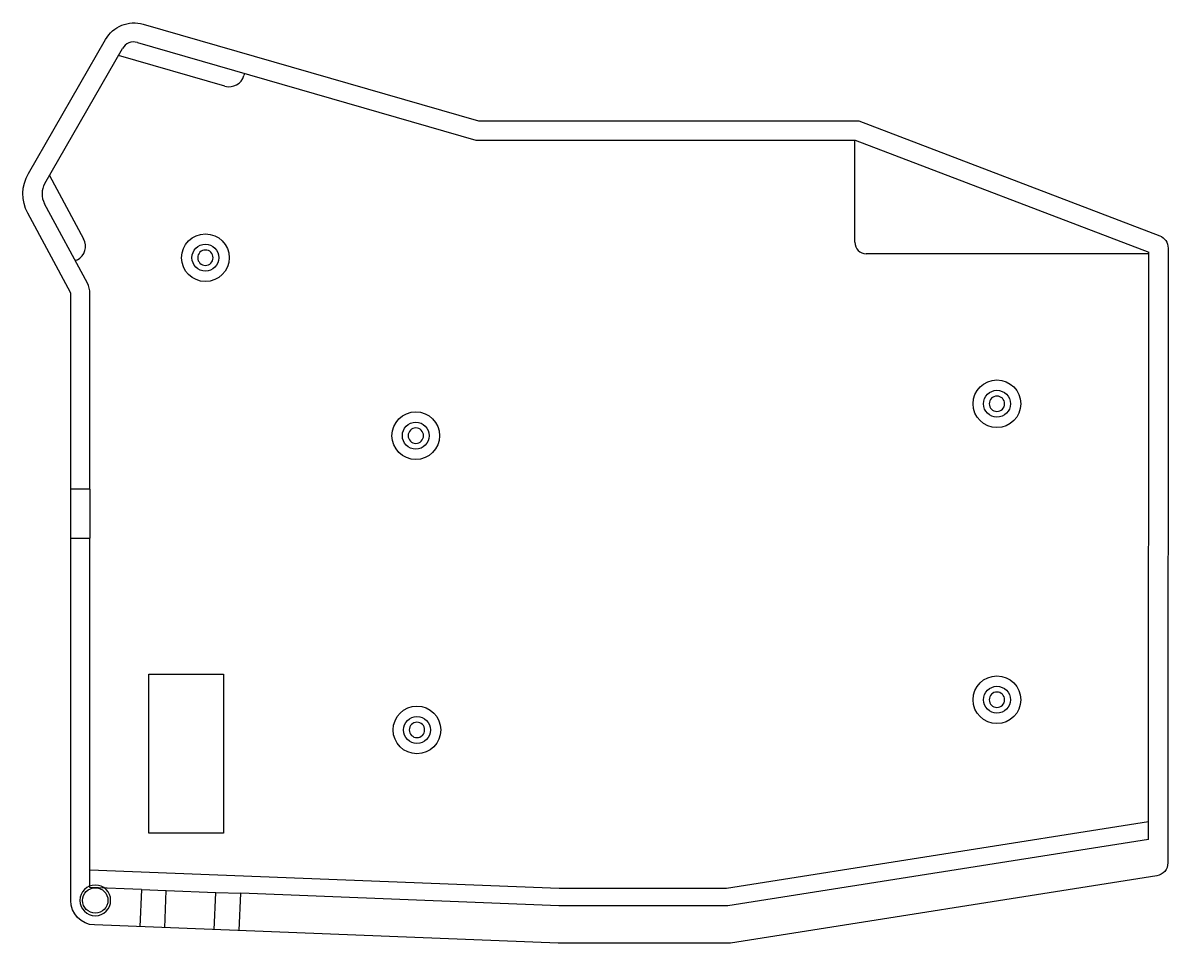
# Model space of a CAD drawing. Header units: millimetres. Extents: x 79 to 228, y 30 to 150.
import ezdxf

# ---------------------------------------------------------------- set-up
doc = ezdxf.new("R2010")
doc.units = ezdxf.units.MM
doc.layers.get('0').update_dxf_attribs({"linetype": 'CONTINUOUS'})

msp = doc.modelspace()

# ---------------------------------------------------------------- linework, layer by layer
for p, q in [((82.1, 128.65), (92.21, 146.2)), ((94.15, 146.99), (138.2, 134.3)), ((105.54, 141.31), (91.69, 145.31)), ((108.1, 142.97), (108.02, 142.68)), ((138.2, 134.3), (187.56, 134.3)), ((187.5, 121), (187.5, 134.3)), ((187.56, 134.3), (225.77, 119.71)), ((82.7, 129.69), (87.15, 121.44)), ((87.64, 115.69), (82.06, 126.02)), ((225.77, 119.5), (189, 119.5)), ((225.74, 43.34), (225.77, 119.71)), ((86.34, 118.73), (86.07, 118.59)), ((87.97, 88.87), (87.98, 114.36)), ((87.97, 88.87), (85.47, 88.87)), ((87.97, 88.87), (87.97, 82.51)), ((85.47, 82.51), (87.97, 82.51)), ((87.97, 37.08), (87.97, 82.51)), ((95.66, 64.83), (105.36, 64.83)), ((95.66, 44.13), (95.66, 64.83)), ((105.36, 64.83), (105.36, 44.13)), ((170.79, 37), (225.74, 45.67)), ((105.36, 44.13), (95.66, 44.13)), ((225.74, 43.34), (170.97, 34.7)), ((87.97, 39.38), (149.04, 37)), ((94.67, 36.82), (87.97, 37.08)), ((94.67, 36.82), (94.48, 31.97)), ((94.67, 36.82), (97.91, 36.69)), ((97.72, 31.85), (97.91, 36.69)), ((97.91, 36.69), (104.34, 36.44)), ((104.15, 31.59), (104.34, 36.44)), ((104.34, 36.44), (107.59, 36.32)), ((107.4, 31.47), (107.59, 36.32)), ((148.99, 34.7), (107.59, 36.32)), ((149.04, 37), (170.79, 37)), ((170.97, 34.7), (148.99, 34.7))]:
    msp.add_line(p, q)
msp.add_lwpolyline([(85.47, 114.38, 0.124333), (85.45, 114.48), (79.89, 124.79, -0.259938), (79.96, 129.95), (90, 147.39, -0.344996), (94.92, 149.37), (138.55, 136.8), (188.02, 136.8), (227.18, 121.85, -0.311082), (228.27, 120.26), (228.24, 40.27, -0.368985), (226.81, 38.6), (171.35, 29.85), (148.91, 29.85), (88.55, 32.2, -0.402835), (85.47, 35.4), (85.47, 35.4), (85.47, 94.9)], format="xyb", close=True)
for centre, radius in [((103, 119), 3.1), ((103, 119), 1.75), ((206, 100), 3.1), ((206, 100), 1.75), ((130.38, 95.85), 3.1), ((130.38, 95.85), 1.75), ((206, 61.5), 3.1), ((206, 61.5), 1.75), ((130.53, 57.57), 3.1), ((130.53, 57.57), 1.75), ((88.67, 35.4), 1.65)]:
    msp.add_circle(centre, radius)
at = {"extrusion": (0, 0, -1)}
for centre, radius in [((-103, 119), 1), ((-206, 100), 1), ((-130.38, 95.85), 1), ((-206, 61.5), 1), ((-130.53, 57.57), 1), ((-88.67, 35.4), 2)]:
    msp.add_circle(centre, radius, dxfattribs=at)
for centre, radius, start, end in [((93.68, 145.36), 1.7, 73.9278, 150.0648), ((106.1, 143.24), 2, 253.9278, 343.9278), ((84.44, 127.3), 2.7, 150.0648, 208.3484), ((85.39, 120.49), 2, -61.6516, 28.3484), ((189, 121), 1.5, 180, 270), ((85.18, 114.36), 2.8, -0.0011, 28.3484)]:
    msp.add_arc(centre, radius, start, end)

doc.saveas('drawing.dxf')
